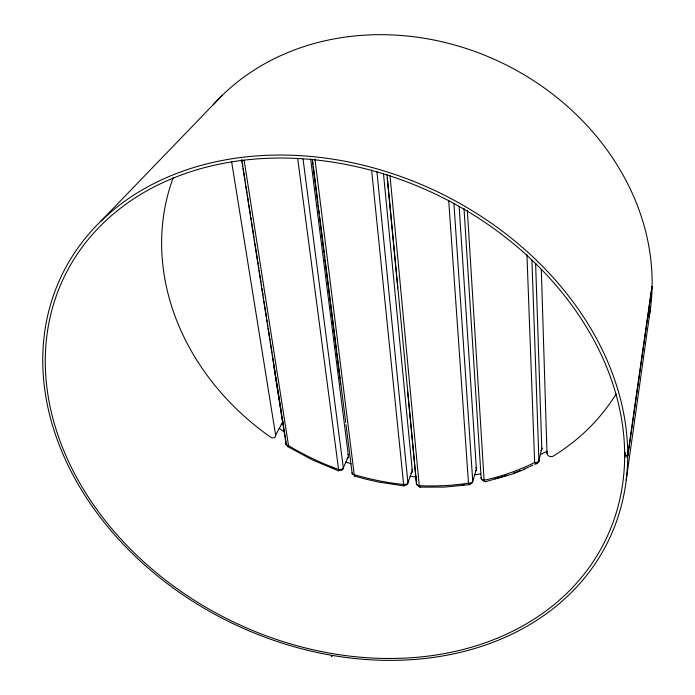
<?xml version="1.0" encoding="UTF-8"?>
<svg xmlns="http://www.w3.org/2000/svg" width="695" height="695" viewBox="0 0 695 695"><rect width="100%" height="100%" fill="white"/><g stroke="black" fill="none" stroke-linecap="round" stroke-linejoin="round"><path stroke-width="1.04" d="M338.769 470.871L297.677 158.477M626.221 480.089L650.65 307.008M649.773 313.245A249.609 215.398 26 0 0 652.101 286.496L627.715 456.928L624.657 456.728A300.944 236.561 26 0 1 189.17 596.936A300.944 236.561 26 0 1 190.63 171.734A300.944 236.561 26 0 1 624.657 455.364L627.724 455.555L652.119 285.289A249.609 215.398 26 0 0 486.404 55.939A249.609 215.398 26 0 0 213.252 104.745M624.657 455.364L625.126 452.167M624.657 456.728L625.126 453.514M541.631 449.326L541.796 448.588A3.727 2.128 -1.2 0 0 541.805 448.032M616.109 393.987A247.333 211.905 26 0 1 553.255 456.076A3.831 3.049 13.7 0 1 549.25 456.215A3.831 3.049 13.7 0 1 546.991 453.279L547.408 451.489M538.529 462.019L541.796 448.588L535.619 263.474M538.469 461.819L538.929 460.62L531.927 260.382M331.246 655.898L332.088 655.993M331.619 655.62L331.689 656.262M288.051 445.86L287.747 446.624L312.628 460.012L338.7 470.889M483.694 481.105L484.111 480.262L467.318 210.203M541.683 448.814L541.796 448.588A3.736 2.98 14.4 0 1 540.927 450.542M354.745 475.632L354.459 476.058L366.656 479.359L379.018 482.122L403.986 485.918M173.263 177.59A247.333 211.905 26 0 0 270.494 437.077A3.562 2.745 28.2 0 0 274.134 437.702A3.562 2.745 28.2 0 0 275.628 435.183L282.7 422.065A3.518 1.911 -9.2 0 0 282.865 421.552M100.905 221.158L222.053 95.545M287.747 446.624L288.521 445.617L244.145 160.284M418.425 486.239L419.241 485.692A243.328 208.439 26 0 0 468.491 483.173A3.657 2.172 -3.3 0 0 472.748 481.27L476.388 469.281L459.143 206.441M483.233 480.827L484.111 480.262A243.328 208.439 26 0 0 534.655 462.54A3.77 2.189 -1.2 0 0 538.929 460.62A3.779 2.997 14.6 0 1 537.383 463.026A246.716 211.61 26 0 1 534.681 464.338M524.716 469.273L512.041 474.138L485.631 481.661M418.103 485.857L419.241 485.692A3.605 0.851 -87.7 0 0 420.197 486.9M482.903 480.436L484.111 480.262A3.684 1.312 76.9 0 0 485.927 481.426M469.811 484.606L444.774 487.073L419.971 487.126M331.307 655.958L331.993 656.037M469.681 483.772L468.491 483.173L448.727 200.681M286.305 444.704L286.21 443.349A3.553 1.989 -9.1 0 0 288.521 445.617A243.311 208.422 26 0 0 338.978 469.638L340.072 470.324M404.716 485.206L403.63 484.511A243.311 208.422 26 0 1 354.528 474.737A3.553 2.076 -7.2 0 1 352.017 472.383L345.98 424.602M469.377 483.998L468.491 483.173A3.666 1.208 80.9 0 0 470.298 483.902M310.639 158.903L348.473 456.285L343.321 467.796A3.553 2.059 -7.7 0 1 338.978 469.638L339.681 470.532M404.308 485.414L403.63 484.511L371.582 169.954M354.407 476.032L314.957 159.207M338.978 469.638L339.195 470.584M286.47 444.696L286.21 443.349A3.553 2.737 27.2 0 0 286.809 444.739M231.591 161.501L275.628 435.183M241.834 159.746L242.173 161.883M242.503 164.011L242.833 166.14M243.172 168.268L245.005 179.979M245.335 182.107L245.665 184.236M246.004 186.364L247.003 192.75M247.333 194.878L248.497 202.332M248.827 204.46L250.495 215.102M250.826 217.231L251.164 219.359M251.494 221.488L251.998 224.676M252.163 225.745L253.996 237.455M254.327 239.584L254.657 241.712M254.995 243.849L257.489 259.817M257.828 261.945L258.158 264.083M258.497 266.211L258.827 268.339M259.157 270.468L260.99 282.187M261.329 284.316L261.659 286.453M261.998 288.599L262.997 295.019M263.336 297.156L263.666 299.302M264.004 301.439L266.515 317.493M266.854 319.631L267.184 321.776M267.523 323.913L267.853 326.051M268.192 328.196L270.034 339.968M270.364 342.088L272.023 352.678M272.353 354.798L275.498 374.918M275.828 377.029L278.313 392.918M278.478 393.969L281.11 410.78M281.44 412.882L281.77 414.985M282.101 417.087L285.219 437.051M285.549 439.153L286.045 442.298M241.695 160.128L259.539 274.125M259.704 275.177L282.7 422.065A3.51 2.728 28.2 0 1 281.214 424.576M274.056 367.516L286.132 444.4M303.055 159.207L343.321 467.796A3.553 2.737 24.5 0 1 340.976 470.419M312.628 161.023L313.037 164.246M313.306 166.4L317.936 202.94M318.206 205.086L318.614 208.309M318.883 210.463L319.292 213.686M319.7 216.91L324.174 252.276M324.443 254.422L324.852 257.637M325.121 259.782L328.379 285.506M328.518 286.575L330.42 301.63M330.69 303.776L336.675 351.079M336.945 353.216L340.185 378.801M340.454 380.938L345.71 422.482M312.229 159.589L340.672 384.283M376.907 171.552L407.922 482.634A3.588 2.78 21.3 0 1 405.515 485.24M387.063 174.853L390.955 215.606M391.059 216.692L397.853 287.843M398.053 289.997L412.43 440.534M412.639 442.672L416.514 483.286A3.605 2.789 20.5 0 0 417.148 484.797M387.211 177.755L397.905 289.641M383.492 173.663L412.309 470.836L407.922 482.634A3.579 2.128 -5.6 0 1 403.63 484.511A3.597 0.738 -84.3 0 0 404.603 485.249M389.999 175.479L419.241 485.692A3.597 2.146 -5 0 1 416.514 483.286M407.618 391.32L416.435 483.842M453.905 203.305L472.748 481.27A3.666 2.858 18.1 0 1 471.141 483.677M463.999 208.378L481.131 477.83A3.692 2.884 17.3 0 0 481.757 479.402M526.949 254.665L534.655 462.54A3.77 1.642 62.7 0 0 537.383 463.026M541.301 269.182L546.991 453.279M475.806 467.718A3.605 2.12 -3.2 0 1 476.388 469.281A3.614 2.841 18 0 1 475.78 471.001M532.874 465.19A246.716 211.61 26 0 1 530.137 466.449M529.225 466.858A246.716 211.61 26 0 1 523.683 469.229M520.894 470.359A246.716 211.61 26 0 1 513.353 473.182M507.619 475.128A246.716 211.61 26 0 1 495.014 478.82M464.138 484.754A246.716 211.61 26 0 1 462.079 485.006M411.848 469.29A3.536 2.076 -5.4 0 1 412.309 470.836A3.545 2.763 21.2 0 1 410.762 473.217M353.355 474.555A3.553 2.737 23.7 0 1 352.938 474.181M352.591 473.764A3.553 2.737 23.7 0 1 352.122 472.852M484.111 480.262A3.675 2.181 -2.8 0 1 481.131 477.83M347.578 454.408A3.51 2.007 -7.5 0 1 348.473 456.285A3.51 2.719 24.5 0 1 346.979 458.691M334.217 468.361A246.708 211.593 26 0 1 331.28 467.222M649.434 315.313A249.609 215.398 26 0 1 649.078 317.372M627.715 456.928A303.845 238.88 26 0 1 187.711 598.039A303.845 238.88 26 0 1 189.822 168.781A303.845 238.88 26 0 1 627.724 455.555M547.078 451.159A247.238 213.33 26 0 1 540.606 454.461M480.827 473.808A247.238 213.33 26 0 1 474.65 474.841M416.357 476.944A247.238 213.33 26 0 1 410.163 476.396M351.062 463.834A247.238 213.33 26 0 1 345.919 462.097M284.542 431.951A247.238 213.33 26 0 1 279.129 428.346"/></g></svg>
